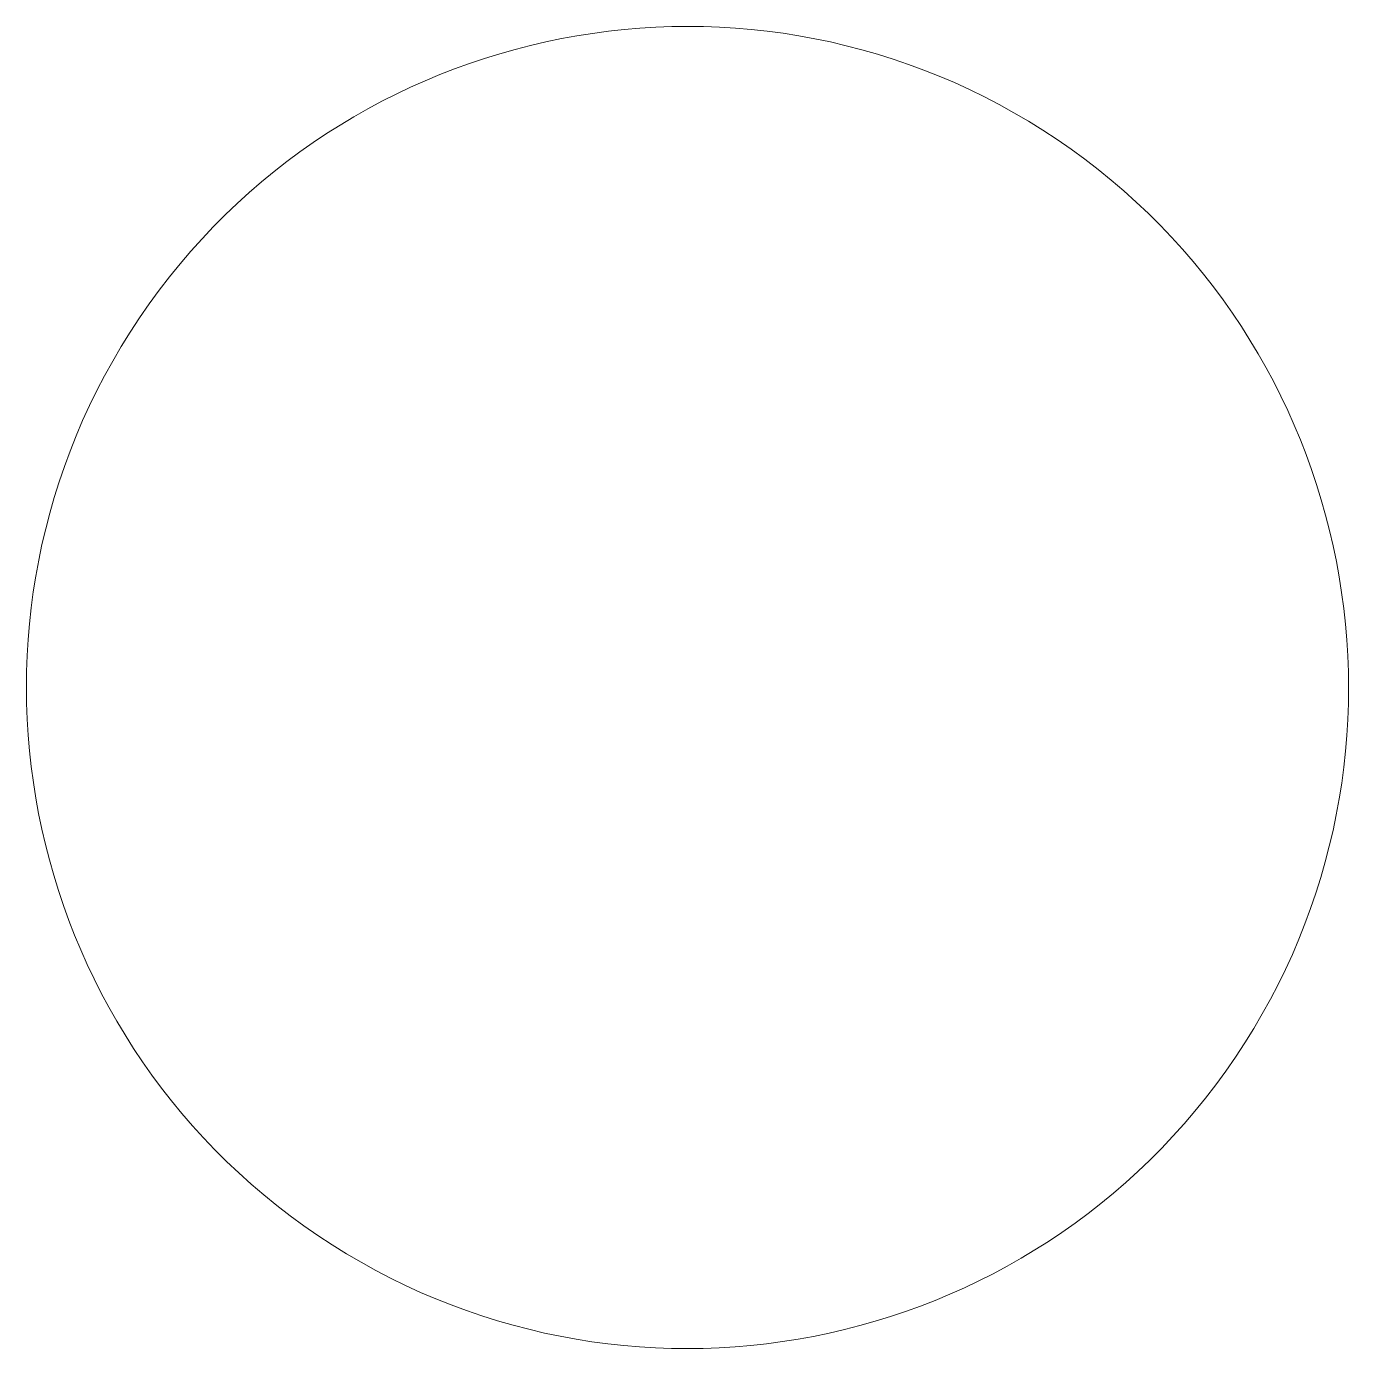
# Model space of a CAD drawing. Header units: millimetres. Extents: x -288 to 276, y -577 to 587.
# Drawn here: x -125.25 to -105.25, y -359.02 to -339.02 of the extents above; entities that cross this region are included whole.
import ezdxf

# ---------------------------------------------------------------- set-up
doc = ezdxf.new("R2010")
doc.units = ezdxf.units.MM
doc.header["$MEASUREMENT"] = 0
doc.layers.add('3mm Accents', color=7, linetype='Continuous')

msp = doc.modelspace()

# ---------------------------------------------------------------- linework, layer by layer
at = {"layer": '3mm Accents', "color": 8, "lineweight": 9}
msp.add_open_spline([(-120.8456, -357.3116), (-120.8456, -357.3116), (-120.6298, -357.4533), (-120.6298, -357.4533), (-120.6298, -357.4533), (-120.6298, -357.4533), (-120.4117, -357.5886), (-120.4117, -357.5886), (-120.4117, -357.5886), (-120.4117, -357.5886), (-120.1915, -357.7177), (-120.1915, -357.7177), (-120.1915, -357.7177), (-120.1915, -357.7177), (-119.9691, -357.8406), (-119.9691, -357.8406), (-119.9691, -357.8406), (-119.9691, -357.8406), (-119.7448, -357.9572), (-119.7448, -357.9572), (-119.7448, -357.9572), (-119.7448, -357.9572), (-119.5187, -358.0677), (-119.5187, -358.0677), (-119.5187, -358.0677), (-119.5187, -358.0677), (-119.2908, -358.172), (-119.2908, -358.172), (-119.2908, -358.172), (-119.2908, -358.172), (-119.0612, -358.2702), (-119.0612, -358.2702), (-119.0612, -358.2702), (-119.0612, -358.2702), (-118.8302, -358.3622), (-118.8302, -358.3622), (-118.8302, -358.3622), (-118.8302, -358.3622), (-118.5977, -358.4481), (-118.5977, -358.4481), (-118.5977, -358.4481), (-118.5977, -358.4481), (-118.3639, -358.528), (-118.3639, -358.528), (-118.3639, -358.528), (-118.3639, -358.528), (-118.1289, -358.6018), (-118.1289, -358.6018), (-118.1289, -358.6018), (-118.1289, -358.6018), (-117.8929, -358.6695), (-117.8929, -358.6695), (-117.8929, -358.6695), (-117.8929, -358.6695), (-117.6558, -358.7313), (-117.6558, -358.7313), (-117.6558, -358.7313), (-117.6558, -358.7313), (-117.4179, -358.787), (-117.4179, -358.787), (-117.4179, -358.787), (-117.4179, -358.787), (-117.1792, -358.8368), (-117.1792, -358.8368), (-117.1792, -358.8368), (-117.1792, -358.8368), (-116.9399, -358.8806), (-116.9399, -358.8806), (-116.9399, -358.8806), (-116.9399, -358.8806), (-116.7, -358.9184), (-116.7, -358.9184), (-116.7, -358.9184), (-116.7, -358.9184), (-116.4597, -358.9504), (-116.4597, -358.9504), (-116.4597, -358.9504), (-116.4597, -358.9504), (-116.2191, -358.9765), (-116.2191, -358.9765), (-116.2191, -358.9765), (-116.2191, -358.9765), (-115.9782, -358.9967), (-115.9782, -358.9967), (-115.9782, -358.9967), (-115.9782, -358.9967), (-115.7372, -359.011), (-115.7372, -359.011), (-115.7372, -359.011), (-115.7372, -359.011), (-115.4963, -359.0195), (-115.4963, -359.0195), (-115.4963, -359.0195), (-115.4963, -359.0195), (-115.2554, -359.0223), (-115.2554, -359.0223), (-115.2554, -359.0223), (-115.2554, -359.0223), (-115.0148, -359.0192), (-115.0148, -359.0192), (-115.0148, -359.0192), (-115.0148, -359.0192), (-114.7745, -359.0104), (-114.7745, -359.0104), (-114.7745, -359.0104), (-114.7745, -359.0104), (-114.5346, -358.9958), (-114.5346, -358.9958), (-114.5346, -358.9958), (-114.5346, -358.9958), (-114.2953, -358.9755), (-114.2953, -358.9755), (-114.2953, -358.9755), (-114.2953, -358.9755), (-114.0566, -358.9495), (-114.0566, -358.9495), (-114.0566, -358.9495), (-114.0566, -358.9495), (-113.8187, -358.9178), (-113.8187, -358.9178), (-113.8187, -358.9178), (-113.8187, -358.9178), (-113.5817, -358.8805), (-113.5817, -358.8805), (-113.5817, -358.8805), (-113.5817, -358.8805), (-113.3457, -358.8375), (-113.3457, -358.8375), (-113.3457, -358.8375), (-113.3457, -358.8375), (-113.1107, -358.7889), (-113.1107, -358.7889), (-113.1107, -358.7889), (-113.1107, -358.7889), (-112.877, -358.7348), (-112.877, -358.7348), (-112.877, -358.7348), (-112.877, -358.7348), (-112.6445, -358.675), (-112.6445, -358.675), (-112.6445, -358.675), (-112.6445, -358.675), (-112.4135, -358.6097), (-112.4135, -358.6097), (-112.4135, -358.6097), (-112.4135, -358.6097), (-112.184, -358.5389), (-112.184, -358.5389), (-112.184, -358.5389), (-112.184, -358.5389), (-111.9561, -358.4625), (-111.9561, -358.4625), (-111.9561, -358.4625), (-111.9561, -358.4625), (-111.73, -358.3807), (-111.73, -358.3807), (-111.73, -358.3807), (-111.73, -358.3807), (-111.5058, -358.2934), (-111.5058, -358.2934), (-111.5058, -358.2934), (-111.5058, -358.2934), (-111.2835, -358.2006), (-111.2835, -358.2006), (-111.2835, -358.2006), (-111.2835, -358.2006), (-111.0633, -358.1025), (-111.0633, -358.1025), (-111.0633, -358.1025), (-111.0633, -358.1025), (-110.8452, -357.9989), (-110.8452, -357.9989), (-110.8452, -357.9989), (-110.8452, -357.9989), (-110.6295, -357.89), (-110.6295, -357.89), (-110.6295, -357.89), (-110.6295, -357.89), (-110.4161, -357.7756), (-110.4161, -357.7756), (-110.4161, -357.7756), (-110.4161, -357.7756), (-110.2053, -357.656), (-110.2053, -357.656), (-110.2053, -357.656), (-110.2053, -357.656), (-109.9971, -357.531), (-109.9971, -357.531), (-109.9971, -357.531), (-109.9971, -357.531), (-109.7916, -357.4007), (-109.7916, -357.4007), (-109.7916, -357.4007), (-109.7916, -357.4007), (-109.5889, -357.2652), (-109.5889, -357.2652), (-109.5889, -357.2652), (-109.5889, -357.2652), (-109.3892, -357.1244), (-109.3892, -357.1244), (-109.3892, -357.1244), (-109.3892, -357.1244), (-109.1925, -356.9783), (-109.1925, -356.9783), (-109.1925, -356.9783), (-109.1925, -356.9783), (-108.999, -356.8271), (-108.999, -356.8271), (-108.999, -356.8271), (-108.999, -356.8271), (-108.8088, -356.6707), (-108.8088, -356.6707), (-108.8088, -356.6707), (-108.8088, -356.6707), (-108.622, -356.509), (-108.622, -356.509), (-108.622, -356.509), (-108.622, -356.509), (-108.4386, -356.3423), (-108.4386, -356.3423), (-108.4386, -356.3423), (-108.4386, -356.3423), (-108.2588, -356.1704), (-108.2588, -356.1704), (-108.2588, -356.1704), (-108.2588, -356.1704), (-108.0828, -355.9934), (-108.0828, -355.9934), (-108.0828, -355.9934), (-108.0828, -355.9934), (-107.9106, -355.8113), (-107.9106, -355.8113), (-107.9106, -355.8113), (-107.9106, -355.8113), (-107.7423, -355.6242), (-107.7423, -355.6242), (-107.7423, -355.6242), (-107.7423, -355.6242), (-107.578, -355.432), (-107.578, -355.432), (-107.578, -355.432), (-107.578, -355.432), (-107.4179, -355.2348), (-107.4179, -355.2348), (-107.4179, -355.2348), (-107.4179, -355.2348), (-107.262, -355.0326), (-107.262, -355.0326), (-107.262, -355.0326), (-107.262, -355.0326), (-107.1105, -354.8254), (-107.1105, -354.8254), (-107.1105, -354.8254), (-107.1105, -354.8254), (-106.9635, -354.6132), (-106.9635, -354.6132), (-106.9635, -354.6132), (-106.9635, -354.6132), (-106.8218, -354.3974), (-106.8218, -354.3974), (-106.8218, -354.3974), (-106.8218, -354.3974), (-106.6865, -354.1793), (-106.6865, -354.1793), (-106.6865, -354.1793), (-106.6865, -354.1793), (-106.5574, -353.959), (-106.5574, -353.959), (-106.5574, -353.959), (-106.5574, -353.959), (-106.4345, -353.7367), (-106.4345, -353.7367), (-106.4345, -353.7367), (-106.4345, -353.7367), (-106.3179, -353.5124), (-106.3179, -353.5124), (-106.3179, -353.5124), (-106.3179, -353.5124), (-106.2074, -353.2862), (-106.2074, -353.2862), (-106.2074, -353.2862), (-106.2074, -353.2862), (-106.1031, -353.0583), (-106.1031, -353.0583), (-106.1031, -353.0583), (-106.1031, -353.0583), (-106.0049, -352.8288), (-106.0049, -352.8288), (-106.0049, -352.8288), (-106.0049, -352.8288), (-105.9129, -352.5978), (-105.9129, -352.5978), (-105.9129, -352.5978), (-105.9129, -352.5978), (-105.827, -352.3653), (-105.827, -352.3653), (-105.827, -352.3653), (-105.827, -352.3653), (-105.7471, -352.1315), (-105.7471, -352.1315), (-105.7471, -352.1315), (-105.7471, -352.1315), (-105.6733, -351.8965), (-105.6733, -351.8965), (-105.6733, -351.8965), (-105.6733, -351.8965), (-105.6056, -351.6605), (-105.6056, -351.6605), (-105.6056, -351.6605), (-105.6056, -351.6605), (-105.5438, -351.4234), (-105.5438, -351.4234), (-105.5438, -351.4234), (-105.5438, -351.4234), (-105.4881, -351.1855), (-105.4881, -351.1855), (-105.4881, -351.1855), (-105.4881, -351.1855), (-105.4383, -350.9468), (-105.4383, -350.9468), (-105.4383, -350.9468), (-105.4383, -350.9468), (-105.3945, -350.7075), (-105.3945, -350.7075), (-105.3945, -350.7075), (-105.3945, -350.7075), (-105.3566, -350.4676), (-105.3566, -350.4676), (-105.3566, -350.4676), (-105.3566, -350.4676), (-105.3247, -350.2273), (-105.3247, -350.2273), (-105.3247, -350.2273), (-105.3247, -350.2273), (-105.2986, -349.9866), (-105.2986, -349.9866), (-105.2986, -349.9866), (-105.2986, -349.9866), (-105.2784, -349.7458), (-105.2784, -349.7458), (-105.2784, -349.7458), (-105.2784, -349.7458), (-105.2641, -349.5048), (-105.2641, -349.5048), (-105.2641, -349.5048), (-105.2641, -349.5048), (-105.2555, -349.2639), (-105.2555, -349.2639), (-105.2555, -349.2639), (-105.2555, -349.2639), (-105.2528, -349.023), (-105.2528, -349.023), (-105.2528, -349.023), (-105.2528, -349.023), (-105.2559, -348.7824), (-105.2559, -348.7824), (-105.2559, -348.7824), (-105.2559, -348.7824), (-105.2647, -348.5421), (-105.2647, -348.5421), (-105.2647, -348.5421), (-105.2647, -348.5421), (-105.2793, -348.3022), (-105.2793, -348.3022), (-105.2793, -348.3022), (-105.2793, -348.3022), (-105.2996, -348.0629), (-105.2996, -348.0629), (-105.2996, -348.0629), (-105.2996, -348.0629), (-105.3256, -347.8242), (-105.3256, -347.8242), (-105.3256, -347.8242), (-105.3256, -347.8242), (-105.3572, -347.5863), (-105.3572, -347.5863), (-105.3572, -347.5863), (-105.3572, -347.5863), (-105.3946, -347.3493), (-105.3946, -347.3493), (-105.3946, -347.3493), (-105.3946, -347.3493), (-105.4375, -347.1132), (-105.4375, -347.1132), (-105.4375, -347.1132), (-105.4375, -347.1132), (-105.4861, -346.8783), (-105.4861, -346.8783), (-105.4861, -346.8783), (-105.4861, -346.8783), (-105.5403, -346.6445), (-105.5403, -346.6445), (-105.5403, -346.6445), (-105.5403, -346.6445), (-105.6, -346.4121), (-105.6, -346.4121), (-105.6, -346.4121), (-105.6, -346.4121), (-105.6653, -346.1811), (-105.6653, -346.1811), (-105.6653, -346.1811), (-105.6653, -346.1811), (-105.7362, -345.9516), (-105.7362, -345.9516), (-105.7362, -345.9516), (-105.7362, -345.9516), (-105.8125, -345.7237), (-105.8125, -345.7237), (-105.8125, -345.7237), (-105.8125, -345.7237), (-105.8943, -345.4976), (-105.8943, -345.4976), (-105.8943, -345.4976), (-105.8943, -345.4976), (-105.9816, -345.2733), (-105.9816, -345.2733), (-105.9816, -345.2733), (-105.9816, -345.2733), (-106.0744, -345.051), (-106.0744, -345.051), (-106.0744, -345.051), (-106.0744, -345.051), (-106.1725, -344.8308), (-106.1725, -344.8308), (-106.1725, -344.8308), (-106.1725, -344.8308), (-106.2761, -344.6128), (-106.2761, -344.6128), (-106.2761, -344.6128), (-106.2761, -344.6128), (-106.3851, -344.397), (-106.3851, -344.397), (-106.3851, -344.397), (-106.3851, -344.397), (-106.4994, -344.1837), (-106.4994, -344.1837), (-106.4994, -344.1837), (-106.4994, -344.1837), (-106.619, -343.9728), (-106.619, -343.9728), (-106.619, -343.9728), (-106.619, -343.9728), (-106.744, -343.7646), (-106.744, -343.7646), (-106.744, -343.7646), (-106.744, -343.7646), (-106.8743, -343.5591), (-106.8743, -343.5591), (-106.8743, -343.5591), (-106.8743, -343.5591), (-107.0098, -343.3564), (-107.0098, -343.3564), (-107.0098, -343.3564), (-107.0098, -343.3564), (-107.1506, -343.1567), (-107.1506, -343.1567), (-107.1506, -343.1567), (-107.1506, -343.1567), (-107.2966, -342.9601), (-107.2966, -342.9601), (-107.2966, -342.9601), (-107.2966, -342.9601), (-107.4479, -342.7666), (-107.4479, -342.7666), (-107.4479, -342.7666), (-107.4479, -342.7666), (-107.6043, -342.5763), (-107.6043, -342.5763), (-107.6043, -342.5763), (-107.6043, -342.5763), (-107.7659, -342.3895), (-107.7659, -342.3895), (-107.7659, -342.3895), (-107.7659, -342.3895), (-107.9327, -342.2061), (-107.9327, -342.2061), (-107.9327, -342.2061), (-107.9327, -342.2061), (-108.1046, -342.0264), (-108.1046, -342.0264), (-108.1046, -342.0264), (-108.1046, -342.0264), (-108.2816, -341.8503), (-108.2816, -341.8503), (-108.2816, -341.8503), (-108.2816, -341.8503), (-108.4637, -341.6781), (-108.4637, -341.6781), (-108.4637, -341.6781), (-108.4637, -341.6781), (-108.6508, -341.5098), (-108.6508, -341.5098), (-108.6508, -341.5098), (-108.6508, -341.5098), (-108.843, -341.3455), (-108.843, -341.3455), (-108.843, -341.3455), (-108.843, -341.3455), (-109.0402, -341.1854), (-109.0402, -341.1854), (-109.0402, -341.1854), (-109.0402, -341.1854), (-109.2424, -341.0296), (-109.2424, -341.0296), (-109.2424, -341.0296), (-109.2424, -341.0296), (-109.4496, -340.8781), (-109.4496, -340.8781), (-109.4496, -340.8781), (-109.4496, -340.8781), (-109.6617, -340.731), (-109.6617, -340.731), (-109.6617, -340.731), (-109.6617, -340.731), (-109.8775, -340.5894), (-109.8775, -340.5894), (-109.8775, -340.5894), (-109.8775, -340.5894), (-110.0956, -340.454), (-110.0956, -340.454), (-110.0956, -340.454), (-110.0956, -340.454), (-110.3159, -340.3249), (-110.3159, -340.3249), (-110.3159, -340.3249), (-110.3159, -340.3249), (-110.5383, -340.2021), (-110.5383, -340.2021), (-110.5383, -340.2021), (-110.5383, -340.2021), (-110.7626, -340.0854), (-110.7626, -340.0854), (-110.7626, -340.0854), (-110.7626, -340.0854), (-110.9887, -339.9749), (-110.9887, -339.9749), (-110.9887, -339.9749), (-110.9887, -339.9749), (-111.2166, -339.8706), (-111.2166, -339.8706), (-111.2166, -339.8706), (-111.2166, -339.8706), (-111.4462, -339.7725), (-111.4462, -339.7725), (-111.4462, -339.7725), (-111.4462, -339.7725), (-111.6772, -339.6804), (-111.6772, -339.6804), (-111.6772, -339.6804), (-111.6772, -339.6804), (-111.9097, -339.5945), (-111.9097, -339.5945), (-111.9097, -339.5945), (-111.9097, -339.5945), (-112.1435, -339.5146), (-112.1435, -339.5146), (-112.1435, -339.5146), (-112.1435, -339.5146), (-112.3785, -339.4409), (-112.3785, -339.4409), (-112.3785, -339.4409), (-112.3785, -339.4409), (-112.6145, -339.3731), (-112.6145, -339.3731), (-112.6145, -339.3731), (-112.6145, -339.3731), (-112.8516, -339.3114), (-112.8516, -339.3114), (-112.8516, -339.3114), (-112.8516, -339.3114), (-113.0895, -339.2556), (-113.0895, -339.2556), (-113.0895, -339.2556), (-113.0895, -339.2556), (-113.3282, -339.2059), (-113.3282, -339.2059), (-113.3282, -339.2059), (-113.3282, -339.2059), (-113.5675, -339.1621), (-113.5675, -339.1621), (-113.5675, -339.1621), (-113.5675, -339.1621), (-113.8074, -339.1242), (-113.8074, -339.1242), (-113.8074, -339.1242), (-113.8074, -339.1242), (-114.0477, -339.0922), (-114.0477, -339.0922), (-114.0477, -339.0922), (-114.0477, -339.0922), (-114.2884, -339.0662), (-114.2884, -339.0662), (-114.2884, -339.0662), (-114.2884, -339.0662), (-114.5292, -339.046), (-114.5292, -339.046), (-114.5292, -339.046), (-114.5292, -339.046), (-114.7702, -339.0316), (-114.7702, -339.0316), (-114.7702, -339.0316), (-114.7702, -339.0316), (-115.0111, -339.0231), (-115.0111, -339.0231), (-115.0111, -339.0231), (-115.0111, -339.0231), (-115.252, -339.0204), (-115.252, -339.0204), (-115.252, -339.0204), (-115.252, -339.0204), (-115.4926, -339.0234), (-115.4926, -339.0234), (-115.4926, -339.0234), (-115.4926, -339.0234), (-115.7329, -339.0323), (-115.7329, -339.0323), (-115.7329, -339.0323), (-115.7329, -339.0323), (-115.9728, -339.0468), (-115.9728, -339.0468), (-115.9728, -339.0468), (-115.9728, -339.0468), (-116.2121, -339.0671), (-116.2121, -339.0671), (-116.2121, -339.0671), (-116.2121, -339.0671), (-116.4508, -339.0931), (-116.4508, -339.0931), (-116.4508, -339.0931), (-116.4508, -339.0931), (-116.6887, -339.1248), (-116.6887, -339.1248), (-116.6887, -339.1248), (-116.6887, -339.1248), (-116.9257, -339.1621), (-116.9257, -339.1621), (-116.9257, -339.1621), (-116.9257, -339.1621), (-117.1618, -339.2051), (-117.1618, -339.2051), (-117.1618, -339.2051), (-117.1618, -339.2051), (-117.3967, -339.2537), (-117.3967, -339.2537), (-117.3967, -339.2537), (-117.3967, -339.2537), (-117.6305, -339.3078), (-117.6305, -339.3078), (-117.6305, -339.3078), (-117.6305, -339.3078), (-117.8629, -339.3676), (-117.8629, -339.3676), (-117.8629, -339.3676), (-117.8629, -339.3676), (-118.094, -339.4329), (-118.094, -339.4329), (-118.094, -339.4329), (-118.094, -339.4329), (-118.3234, -339.5037), (-118.3234, -339.5037), (-118.3234, -339.5037), (-118.3234, -339.5037), (-118.5513, -339.5801), (-118.5513, -339.5801), (-118.5513, -339.5801), (-118.5513, -339.5801), (-118.7774, -339.6619), (-118.7774, -339.6619), (-118.7774, -339.6619), (-118.7774, -339.6619), (-119.0017, -339.7492), (-119.0017, -339.7492), (-119.0017, -339.7492), (-119.0017, -339.7492), (-119.224, -339.842), (-119.224, -339.842), (-119.224, -339.842), (-119.224, -339.842), (-119.4442, -339.9401), (-119.4442, -339.9401), (-119.4442, -339.9401), (-119.4442, -339.9401), (-119.6623, -340.0437), (-119.6623, -340.0437), (-119.6623, -340.0437), (-119.6623, -340.0437), (-119.878, -340.1527), (-119.878, -340.1527), (-119.878, -340.1527), (-119.878, -340.1527), (-120.0914, -340.267), (-120.0914, -340.267), (-120.0914, -340.267), (-120.0914, -340.267), (-120.3022, -340.3866), (-120.3022, -340.3866), (-120.3022, -340.3866), (-120.3022, -340.3866), (-120.5104, -340.5116), (-120.5104, -340.5116), (-120.5104, -340.5116), (-120.5104, -340.5116), (-120.7159, -340.6419), (-120.7159, -340.6419), (-120.7159, -340.6419), (-120.7159, -340.6419), (-120.9186, -340.7774), (-120.9186, -340.7774), (-120.9186, -340.7774), (-120.9186, -340.7774), (-121.1183, -340.9182), (-121.1183, -340.9182), (-121.1183, -340.9182), (-121.1183, -340.9182), (-121.315, -341.0643), (-121.315, -341.0643), (-121.315, -341.0643), (-121.315, -341.0643), (-121.5085, -341.2155), (-121.5085, -341.2155), (-121.5085, -341.2155), (-121.5085, -341.2155), (-121.6987, -341.372), (-121.6987, -341.372), (-121.6987, -341.372), (-121.6987, -341.372), (-121.8856, -341.5336), (-121.8856, -341.5336), (-121.8856, -341.5336), (-121.8856, -341.5336), (-122.0689, -341.7003), (-122.0689, -341.7003), (-122.0689, -341.7003), (-122.0689, -341.7003), (-122.2487, -341.8722), (-122.2487, -341.8722), (-122.2487, -341.8722), (-122.2487, -341.8722), (-122.4247, -342.0492), (-122.4247, -342.0492), (-122.4247, -342.0492), (-122.4247, -342.0492), (-122.597, -342.2313), (-122.597, -342.2313), (-122.597, -342.2313), (-122.597, -342.2313), (-122.7653, -342.4184), (-122.7653, -342.4184), (-122.7653, -342.4184), (-122.7653, -342.4184), (-122.9296, -342.6106), (-122.9296, -342.6106), (-122.9296, -342.6106), (-122.9296, -342.6106), (-123.0897, -342.8079), (-123.0897, -342.8079), (-123.0897, -342.8079), (-123.0897, -342.8079), (-123.2456, -343.0101), (-123.2456, -343.0101), (-123.2456, -343.0101), (-123.2456, -343.0101), (-123.3971, -343.2173), (-123.3971, -343.2173), (-123.3971, -343.2173), (-123.3971, -343.2173), (-123.5441, -343.4294), (-123.5441, -343.4294), (-123.5441, -343.4294), (-123.5441, -343.4294), (-123.6857, -343.6452), (-123.6857, -343.6452), (-123.6857, -343.6452), (-123.6857, -343.6452), (-123.8211, -343.8633), (-123.8211, -343.8633), (-123.8211, -343.8633), (-123.8211, -343.8633), (-123.9502, -344.0836), (-123.9502, -344.0836), (-123.9502, -344.0836), (-123.9502, -344.0836), (-124.073, -344.3059), (-124.073, -344.3059), (-124.073, -344.3059), (-124.073, -344.3059), (-124.1897, -344.5302), (-124.1897, -344.5302), (-124.1897, -344.5302), (-124.1897, -344.5302), (-124.3002, -344.7564), (-124.3002, -344.7564), (-124.3002, -344.7564), (-124.3002, -344.7564), (-124.4045, -344.9842), (-124.4045, -344.9842), (-124.4045, -344.9842), (-124.4045, -344.9842), (-124.5026, -345.2138), (-124.5026, -345.2138), (-124.5026, -345.2138), (-124.5026, -345.2138), (-124.5947, -345.4448), (-124.5947, -345.4448), (-124.5947, -345.4448), (-124.5947, -345.4448), (-124.6806, -345.6773), (-124.6806, -345.6773), (-124.6806, -345.6773), (-124.6806, -345.6773), (-124.7605, -345.9111), (-124.7605, -345.9111), (-124.7605, -345.9111), (-124.7605, -345.9111), (-124.8342, -346.1461), (-124.8342, -346.1461), (-124.8342, -346.1461), (-124.8342, -346.1461), (-124.902, -346.3821), (-124.902, -346.3821), (-124.902, -346.3821), (-124.902, -346.3821), (-124.9637, -346.6192), (-124.9637, -346.6192), (-124.9637, -346.6192), (-124.9637, -346.6192), (-125.0195, -346.8571), (-125.0195, -346.8571), (-125.0195, -346.8571), (-125.0195, -346.8571), (-125.0692, -347.0958), (-125.0692, -347.0958), (-125.0692, -347.0958), (-125.0692, -347.0958), (-125.113, -347.3351), (-125.113, -347.3351), (-125.113, -347.3351), (-125.113, -347.3351), (-125.1509, -347.575), (-125.1509, -347.575), (-125.1509, -347.575), (-125.1509, -347.575), (-125.1829, -347.8153), (-125.1829, -347.8153), (-125.1829, -347.8153), (-125.1829, -347.8153), (-125.2089, -348.0559), (-125.2089, -348.0559), (-125.2089, -348.0559), (-125.2089, -348.0559), (-125.2291, -348.2968), (-125.2291, -348.2968), (-125.2291, -348.2968), (-125.2291, -348.2968), (-125.2435, -348.5377), (-125.2435, -348.5377), (-125.2435, -348.5377), (-125.2435, -348.5377), (-125.252, -348.7787), (-125.252, -348.7787), (-125.252, -348.7787), (-125.252, -348.7787), (-125.2547, -349.0196), (-125.2547, -349.0196), (-125.2547, -349.0196), (-125.2547, -349.0196), (-125.2516, -349.2602), (-125.2516, -349.2602), (-125.2516, -349.2602), (-125.2516, -349.2602), (-125.2428, -349.5005), (-125.2428, -349.5005), (-125.2428, -349.5005), (-125.2428, -349.5005), (-125.2282, -349.7404), (-125.2282, -349.7404), (-125.2282, -349.7404), (-125.2282, -349.7404), (-125.2079, -349.9797), (-125.2079, -349.9797), (-125.2079, -349.9797), (-125.2079, -349.9797), (-125.182, -350.2184), (-125.182, -350.2184), (-125.182, -350.2184), (-125.182, -350.2184), (-125.1503, -350.4563), (-125.1503, -350.4563), (-125.1503, -350.4563), (-125.1503, -350.4563), (-125.1129, -350.6933), (-125.1129, -350.6933), (-125.1129, -350.6933), (-125.1129, -350.6933), (-125.07, -350.9293), (-125.07, -350.9293), (-125.07, -350.9293), (-125.07, -350.9293), (-125.0214, -351.1643), (-125.0214, -351.1643), (-125.0214, -351.1643), (-125.0214, -351.1643), (-124.9672, -351.398), (-124.9672, -351.398), (-124.9672, -351.398), (-124.9672, -351.398), (-124.9075, -351.6305), (-124.9075, -351.6305), (-124.9075, -351.6305), (-124.9075, -351.6305), (-124.8422, -351.8615), (-124.8422, -351.8615), (-124.8422, -351.8615), (-124.8422, -351.8615), (-124.7713, -352.091), (-124.7713, -352.091), (-124.7713, -352.091), (-124.7713, -352.091), (-124.695, -352.3189), (-124.695, -352.3189), (-124.695, -352.3189), (-124.695, -352.3189), (-124.6131, -352.545), (-124.6131, -352.545), (-124.6131, -352.545), (-124.6131, -352.545), (-124.5258, -352.7692), (-124.5258, -352.7692), (-124.5258, -352.7692), (-124.5258, -352.7692), (-124.4331, -352.9915), (-124.4331, -352.9915), (-124.4331, -352.9915), (-124.4331, -352.9915), (-124.3349, -353.2118), (-124.3349, -353.2118), (-124.3349, -353.2118), (-124.3349, -353.2118), (-124.2314, -353.4298), (-124.2314, -353.4298), (-124.2314, -353.4298), (-124.2314, -353.4298), (-124.1224, -353.6456), (-124.1224, -353.6456), (-124.1224, -353.6456), (-124.1224, -353.6456), (-124.0081, -353.8589), (-124.0081, -353.8589), (-124.0081, -353.8589), (-124.0081, -353.8589), (-123.8884, -354.0698), (-123.8884, -354.0698), (-123.8884, -354.0698), (-123.8884, -354.0698), (-123.7635, -354.278), (-123.7635, -354.278), (-123.7635, -354.278), (-123.7635, -354.278), (-123.6332, -354.4835), (-123.6332, -354.4835), (-123.6332, -354.4835), (-123.6332, -354.4835), (-123.4976, -354.6861), (-123.4976, -354.6861), (-123.4976, -354.6861), (-123.4976, -354.6861), (-123.3568, -354.8859), (-123.3568, -354.8859), (-123.3568, -354.8859), (-123.3568, -354.8859), (-123.2108, -355.0825), (-123.2108, -355.0825), (-123.2108, -355.0825), (-123.2108, -355.0825), (-123.0595, -355.276), (-123.0595, -355.276), (-123.0595, -355.276), (-123.0595, -355.276), (-122.9031, -355.4663), (-122.9031, -355.4663), (-122.9031, -355.4663), (-122.9031, -355.4663), (-122.7415, -355.6531), (-122.7415, -355.6531), (-122.7415, -355.6531), (-122.7415, -355.6531), (-122.5747, -355.8365), (-122.5747, -355.8365), (-122.5747, -355.8365), (-122.5747, -355.8365), (-122.4028, -356.0162), (-122.4028, -356.0162), (-122.4028, -356.0162), (-122.4028, -356.0162), (-122.2258, -356.1923), (-122.2258, -356.1923), (-122.2258, -356.1923), (-122.2258, -356.1923), (-122.0437, -356.3645), (-122.0437, -356.3645), (-122.0437, -356.3645), (-122.0437, -356.3645), (-121.8566, -356.5328), (-121.8566, -356.5328), (-121.8566, -356.5328), (-121.8566, -356.5328), (-121.6644, -356.6971), (-121.6644, -356.6971), (-121.6644, -356.6971), (-121.6644, -356.6971), (-121.4672, -356.8572), (-121.4672, -356.8572), (-121.4672, -356.8572), (-121.4672, -356.8572), (-121.265, -357.0131), (-121.265, -357.0131), (-121.265, -357.0131), (-121.265, -357.0131), (-121.0578, -357.1646), (-121.0578, -357.1646), (-121.0578, -357.1646), (-121.0578, -357.1646), (-120.8456, -357.3116), (-120.8456, -357.3116)], degree=3, knots=[0, 0, 0, 0, 0.0038911, 0.0038911, 0.0038911, 0.0038911, 0.0077821, 0.0077821, 0.0077821, 0.0077821, 0.0116732, 0.0116732, 0.0116732, 0.0116732, 0.0155642, 0.0155642, 0.0155642, 0.0155642, 0.0194553, 0.0194553, 0.0194553, 0.0194553, 0.0233463, 0.0233463, 0.0233463, 0.0233463, 0.0272374, 0.0272374, 0.0272374, 0.0272374, 0.0311284, 0.0311284, 0.0311284, 0.0311284, 0.0350195, 0.0350195, 0.0350195, 0.0350195, 0.0389105, 0.0389105, 0.0389105, 0.0389105, 0.0428016, 0.0428016, 0.0428016, 0.0428016, 0.0466926, 0.0466926, 0.0466926, 0.0466926, 0.0505837, 0.0505837, 0.0505837, 0.0505837, 0.0544747, 0.0544747, 0.0544747, 0.0544747, 0.0583658, 0.0583658, 0.0583658, 0.0583658, 0.0622568, 0.0622568, 0.0622568, 0.0622568, 0.0661479, 0.0661479, 0.0661479, 0.0661479, 0.0700389, 0.0700389, 0.0700389, 0.0700389, 0.07393, 0.07393, 0.07393, 0.07393, 0.077821, 0.077821, 0.077821, 0.077821, 0.0817121, 0.0817121, 0.0817121, 0.0817121, 0.0856031, 0.0856031, 0.0856031, 0.0856031, 0.0894942, 0.0894942, 0.0894942, 0.0894942, 0.0933852, 0.0933852, 0.0933852, 0.0933852, 0.0972763, 0.0972763, 0.0972763, 0.0972763, 0.1011673, 0.1011673, 0.1011673, 0.1011673, 0.1050584, 0.1050584, 0.1050584, 0.1050584, 0.1089494, 0.1089494, 0.1089494, 0.1089494, 0.1128405, 0.1128405, 0.1128405, 0.1128405, 0.1167315, 0.1167315, 0.1167315, 0.1167315, 0.1206226, 0.1206226, 0.1206226, 0.1206226, 0.1245136, 0.1245136, 0.1245136, 0.1245136, 0.1284047, 0.1284047, 0.1284047, 0.1284047, 0.1322957, 0.1322957, 0.1322957, 0.1322957, 0.1361868, 0.1361868, 0.1361868, 0.1361868, 0.1400778, 0.1400778, 0.1400778, 0.1400778, 0.1439689, 0.1439689, 0.1439689, 0.1439689, 0.1478599, 0.1478599, 0.1478599, 0.1478599, 0.151751, 0.151751, 0.151751, 0.151751, 0.155642, 0.155642, 0.155642, 0.155642, 0.1595331, 0.1595331, 0.1595331, 0.1595331, 0.1634241, 0.1634241, 0.1634241, 0.1634241, 0.1673152, 0.1673152, 0.1673152, 0.1673152, 0.1712062, 0.1712062, 0.1712062, 0.1712062, 0.1750973, 0.1750973, 0.1750973, 0.1750973, 0.1789883, 0.1789883, 0.1789883, 0.1789883, 0.1828794, 0.1828794, 0.1828794, 0.1828794, 0.1867704, 0.1867704, 0.1867704, 0.1867704, 0.1906615, 0.1906615, 0.1906615, 0.1906615, 0.1945525, 0.1945525, 0.1945525, 0.1945525, 0.1984436, 0.1984436, 0.1984436, 0.1984436, 0.2023346, 0.2023346, 0.2023346, 0.2023346, 0.2062257, 0.2062257, 0.2062257, 0.2062257, 0.2101167, 0.2101167, 0.2101167, 0.2101167, 0.2140078, 0.2140078, 0.2140078, 0.2140078, 0.2178988, 0.2178988, 0.2178988, 0.2178988, 0.2217899, 0.2217899, 0.2217899, 0.2217899, 0.2256809, 0.2256809, 0.2256809, 0.2256809, 0.229572, 0.229572, 0.229572, 0.229572, 0.233463, 0.233463, 0.233463, 0.233463, 0.2373541, 0.2373541, 0.2373541, 0.2373541, 0.2412451, 0.2412451, 0.2412451, 0.2412451, 0.2451362, 0.2451362, 0.2451362, 0.2451362, 0.2490272, 0.2490272, 0.2490272, 0.2490272, 0.2529183, 0.2529183, 0.2529183, 0.2529183, 0.2568093, 0.2568093, 0.2568093, 0.2568093, 0.2607004, 0.2607004, 0.2607004, 0.2607004, 0.2645914, 0.2645914, 0.2645914, 0.2645914, 0.2684825, 0.2684825, 0.2684825, 0.2684825, 0.2723735, 0.2723735, 0.2723735, 0.2723735, 0.2762646, 0.2762646, 0.2762646, 0.2762646, 0.2801556, 0.2801556, 0.2801556, 0.2801556, 0.2840467, 0.2840467, 0.2840467, 0.2840467, 0.2879377, 0.2879377, 0.2879377, 0.2879377, 0.2918288, 0.2918288, 0.2918288, 0.2918288, 0.2957198, 0.2957198, 0.2957198, 0.2957198, 0.2996109, 0.2996109, 0.2996109, 0.2996109, 0.3035019, 0.3035019, 0.3035019, 0.3035019, 0.307393, 0.307393, 0.307393, 0.307393, 0.311284, 0.311284, 0.311284, 0.311284, 0.3151751, 0.3151751, 0.3151751, 0.3151751, 0.3190661, 0.3190661, 0.3190661, 0.3190661, 0.3229572, 0.3229572, 0.3229572, 0.3229572, 0.3268482, 0.3268482, 0.3268482, 0.3268482, 0.3307393, 0.3307393, 0.3307393, 0.3307393, 0.3346304, 0.3346304, 0.3346304, 0.3346304, 0.3385214, 0.3385214, 0.3385214, 0.3385214, 0.3424125, 0.3424125, 0.3424125, 0.3424125, 0.3463035, 0.3463035, 0.3463035, 0.3463035, 0.3501946, 0.3501946, 0.3501946, 0.3501946, 0.3540856, 0.3540856, 0.3540856, 0.3540856, 0.3579767, 0.3579767, 0.3579767, 0.3579767, 0.3618677, 0.3618677, 0.3618677, 0.3618677, 0.3657588, 0.3657588, 0.3657588, 0.3657588, 0.3696498, 0.3696498, 0.3696498, 0.3696498, 0.3735409, 0.3735409, 0.3735409, 0.3735409, 0.3774319, 0.3774319, 0.3774319, 0.3774319, 0.381323, 0.381323, 0.381323, 0.381323, 0.385214, 0.385214, 0.385214, 0.385214, 0.3891051, 0.3891051, 0.3891051, 0.3891051, 0.3929961, 0.3929961, 0.3929961, 0.3929961, 0.3968872, 0.3968872, 0.3968872, 0.3968872, 0.4007782, 0.4007782, 0.4007782, 0.4007782, 0.4046693, 0.4046693, 0.4046693, 0.4046693, 0.4085603, 0.4085603, 0.4085603, 0.4085603, 0.4124514, 0.4124514, 0.4124514, 0.4124514, 0.4163424, 0.4163424, 0.4163424, 0.4163424, 0.4202335, 0.4202335, 0.4202335, 0.4202335, 0.4241245, 0.4241245, 0.4241245, 0.4241245, 0.4280156, 0.4280156, 0.4280156, 0.4280156, 0.4319066, 0.4319066, 0.4319066, 0.4319066, 0.4357977, 0.4357977, 0.4357977, 0.4357977, 0.4396887, 0.4396887, 0.4396887, 0.4396887, 0.4435798, 0.4435798, 0.4435798, 0.4435798, 0.4474708, 0.4474708, 0.4474708, 0.4474708, 0.4513619, 0.4513619, 0.4513619, 0.4513619, 0.4552529, 0.4552529, 0.4552529, 0.4552529, 0.459144, 0.459144, 0.459144, 0.459144, 0.463035, 0.463035, 0.463035, 0.463035, 0.4669261, 0.4669261, 0.4669261, 0.4669261, 0.4708171, 0.4708171, 0.4708171, 0.4708171, 0.4747082, 0.4747082, 0.4747082, 0.4747082, 0.4785992, 0.4785992, 0.4785992, 0.4785992, 0.4824903, 0.4824903, 0.4824903, 0.4824903, 0.4863813, 0.4863813, 0.4863813, 0.4863813, 0.4902724, 0.4902724, 0.4902724, 0.4902724, 0.4941634, 0.4941634, 0.4941634, 0.4941634, 0.4980545, 0.4980545, 0.4980545, 0.4980545, 0.5019455, 0.5019455, 0.5019455, 0.5019455, 0.5058366, 0.5058366, 0.5058366, 0.5058366, 0.5097276, 0.5097276, 0.5097276, 0.5097276, 0.5136187, 0.5136187, 0.5136187, 0.5136187, 0.5175097, 0.5175097, 0.5175097, 0.5175097, 0.5214008, 0.5214008, 0.5214008, 0.5214008, 0.5252918, 0.5252918, 0.5252918, 0.5252918, 0.5291829, 0.5291829, 0.5291829, 0.5291829, 0.5330739, 0.5330739, 0.5330739, 0.5330739, 0.536965, 0.536965, 0.536965, 0.536965, 0.540856, 0.540856, 0.540856, 0.540856, 0.5447471, 0.5447471, 0.5447471, 0.5447471, 0.5486381, 0.5486381, 0.5486381, 0.5486381, 0.5525292, 0.5525292, 0.5525292, 0.5525292, 0.5564202, 0.5564202, 0.5564202, 0.5564202, 0.5603113, 0.5603113, 0.5603113, 0.5603113, 0.5642023, 0.5642023, 0.5642023, 0.5642023, 0.5680934, 0.5680934, 0.5680934, 0.5680934, 0.5719844, 0.5719844, 0.5719844, 0.5719844, 0.5758755, 0.5758755, 0.5758755, 0.5758755, 0.5797665, 0.5797665, 0.5797665, 0.5797665, 0.5836576, 0.5836576, 0.5836576, 0.5836576, 0.5875486, 0.5875486, 0.5875486, 0.5875486, 0.5914397, 0.5914397, 0.5914397, 0.5914397, 0.5953307, 0.5953307, 0.5953307, 0.5953307, 0.5992218, 0.5992218, 0.5992218, 0.5992218, 0.6031128, 0.6031128, 0.6031128, 0.6031128, 0.6070039, 0.6070039, 0.6070039, 0.6070039, 0.6108949, 0.6108949, 0.6108949, 0.6108949, 0.614786, 0.614786, 0.614786, 0.614786, 0.618677, 0.618677, 0.618677, 0.618677, 0.6225681, 0.6225681, 0.6225681, 0.6225681, 0.6264591, 0.6264591, 0.6264591, 0.6264591, 0.6303502, 0.6303502, 0.6303502, 0.6303502, 0.6342412, 0.6342412, 0.6342412, 0.6342412, 0.6381323, 0.6381323, 0.6381323, 0.6381323, 0.6420233, 0.6420233, 0.6420233, 0.6420233, 0.6459144, 0.6459144, 0.6459144, 0.6459144, 0.6498054, 0.6498054, 0.6498054, 0.6498054, 0.6536965, 0.6536965, 0.6536965, 0.6536965, 0.6575875, 0.6575875, 0.6575875, 0.6575875, 0.6614786, 0.6614786, 0.6614786, 0.6614786, 0.6653696, 0.6653696, 0.6653696, 0.6653696, 0.6692607, 0.6692607, 0.6692607, 0.6692607, 0.6731518, 0.6731518, 0.6731518, 0.6731518, 0.6770428, 0.6770428, 0.6770428, 0.6770428, 0.6809339, 0.6809339, 0.6809339, 0.6809339, 0.6848249, 0.6848249, 0.6848249, 0.6848249, 0.688716, 0.688716, 0.688716, 0.688716, 0.692607, 0.692607, 0.692607, 0.692607, 0.6964981, 0.6964981, 0.6964981, 0.6964981, 0.7003891, 0.7003891, 0.7003891, 0.7003891, 0.7042802, 0.7042802, 0.7042802, 0.7042802, 0.7081712, 0.7081712, 0.7081712, 0.7081712, 0.7120623, 0.7120623, 0.7120623, 0.7120623, 0.7159533, 0.7159533, 0.7159533, 0.7159533, 0.7198444, 0.7198444, 0.7198444, 0.7198444, 0.7237354, 0.7237354, 0.7237354, 0.7237354, 0.7276265, 0.7276265, 0.7276265, 0.7276265, 0.7315175, 0.7315175, 0.7315175, 0.7315175, 0.7354086, 0.7354086, 0.7354086, 0.7354086, 0.7392996, 0.7392996, 0.7392996, 0.7392996, 0.7431907, 0.7431907, 0.7431907, 0.7431907, 0.7470817, 0.7470817, 0.7470817, 0.7470817, 0.7509728, 0.7509728, 0.7509728, 0.7509728, 0.7548638, 0.7548638, 0.7548638, 0.7548638, 0.7587549, 0.7587549, 0.7587549, 0.7587549, 0.7626459, 0.7626459, 0.7626459, 0.7626459, 0.766537, 0.766537, 0.766537, 0.766537, 0.770428, 0.770428, 0.770428, 0.770428, 0.7743191, 0.7743191, 0.7743191, 0.7743191, 0.7782101, 0.7782101, 0.7782101, 0.7782101, 0.7821012, 0.7821012, 0.7821012, 0.7821012, 0.7859922, 0.7859922, 0.7859922, 0.7859922, 0.7898833, 0.7898833, 0.7898833, 0.7898833, 0.7937743, 0.7937743, 0.7937743, 0.7937743, 0.7976654, 0.7976654, 0.7976654, 0.7976654, 0.8015564, 0.8015564, 0.8015564, 0.8015564, 0.8054475, 0.8054475, 0.8054475, 0.8054475, 0.8093385, 0.8093385, 0.8093385, 0.8093385, 0.8132296, 0.8132296, 0.8132296, 0.8132296, 0.8171206, 0.8171206, 0.8171206, 0.8171206, 0.8210117, 0.8210117, 0.8210117, 0.8210117, 0.8249027, 0.8249027, 0.8249027, 0.8249027, 0.8287938, 0.8287938, 0.8287938, 0.8287938, 0.8326848, 0.8326848, 0.8326848, 0.8326848, 0.8365759, 0.8365759, 0.8365759, 0.8365759, 0.8404669, 0.8404669, 0.8404669, 0.8404669, 0.844358, 0.844358, 0.844358, 0.844358, 0.848249, 0.848249, 0.848249, 0.848249, 0.8521401, 0.8521401, 0.8521401, 0.8521401, 0.8560311, 0.8560311, 0.8560311, 0.8560311, 0.8599222, 0.8599222, 0.8599222, 0.8599222, 0.8638132, 0.8638132, 0.8638132, 0.8638132, 0.8677043, 0.8677043, 0.8677043, 0.8677043, 0.8715953, 0.8715953, 0.8715953, 0.8715953, 0.8754864, 0.8754864, 0.8754864, 0.8754864, 0.8793774, 0.8793774, 0.8793774, 0.8793774, 0.8832685, 0.8832685, 0.8832685, 0.8832685, 0.8871595, 0.8871595, 0.8871595, 0.8871595, 0.8910506, 0.8910506, 0.8910506, 0.8910506, 0.8949416, 0.8949416, 0.8949416, 0.8949416, 0.8988327, 0.8988327, 0.8988327, 0.8988327, 0.9027237, 0.9027237, 0.9027237, 0.9027237, 0.9066148, 0.9066148, 0.9066148, 0.9066148, 0.9105058, 0.9105058, 0.9105058, 0.9105058, 0.9143969, 0.9143969, 0.9143969, 0.9143969, 0.9182879, 0.9182879, 0.9182879, 0.9182879, 0.922179, 0.922179, 0.922179, 0.922179, 0.92607, 0.92607, 0.92607, 0.92607, 0.9299611, 0.9299611, 0.9299611, 0.9299611, 0.9338521, 0.9338521, 0.9338521, 0.9338521, 0.9377432, 0.9377432, 0.9377432, 0.9377432, 0.9416342, 0.9416342, 0.9416342, 0.9416342, 0.9455253, 0.9455253, 0.9455253, 0.9455253, 0.9494163, 0.9494163, 0.9494163, 0.9494163, 0.9533074, 0.9533074, 0.9533074, 0.9533074, 0.9571984, 0.9571984, 0.9571984, 0.9571984, 0.9610895, 0.9610895, 0.9610895, 0.9610895, 0.9649805, 0.9649805, 0.9649805, 0.9649805, 0.9688716, 0.9688716, 0.9688716, 0.9688716, 0.9727626, 0.9727626, 0.9727626, 0.9727626, 0.9766537, 0.9766537, 0.9766537, 0.9766537, 0.9805447, 0.9805447, 0.9805447, 0.9805447, 0.9844358, 0.9844358, 0.9844358, 0.9844358, 0.9883268, 0.9883268, 0.9883268, 0.9883268, 0.9922179, 0.9922179, 0.9922179, 0.9922179, 1, 1, 1, 1], dxfattribs=at)

doc.saveas('drawing.dxf')
